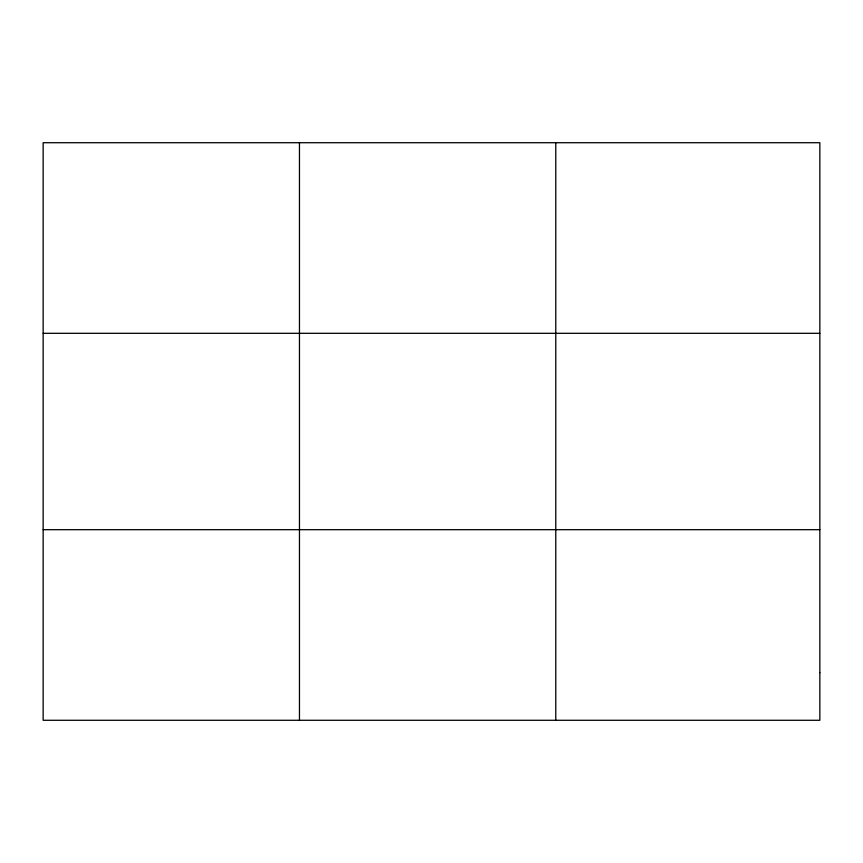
<?xml version="1.0" encoding="UTF-8"?>
<svg xmlns="http://www.w3.org/2000/svg" width="863" height="863" viewBox="0 0 863 863"><rect width="100%" height="100%" fill="white"/><g stroke="black" fill="none" stroke-linecap="round" stroke-linejoin="round"><path stroke-width="1.29" d="M299.461 720.281L299.461 142.719M555.772 720.281L555.772 142.719M43.15 333.312L819.85 333.312M43.15 529.688L819.85 529.688M819.85 672.633L819.85 720.281L43.15 720.281L43.15 142.719L819.85 142.719L819.85 672.633"/></g></svg>
